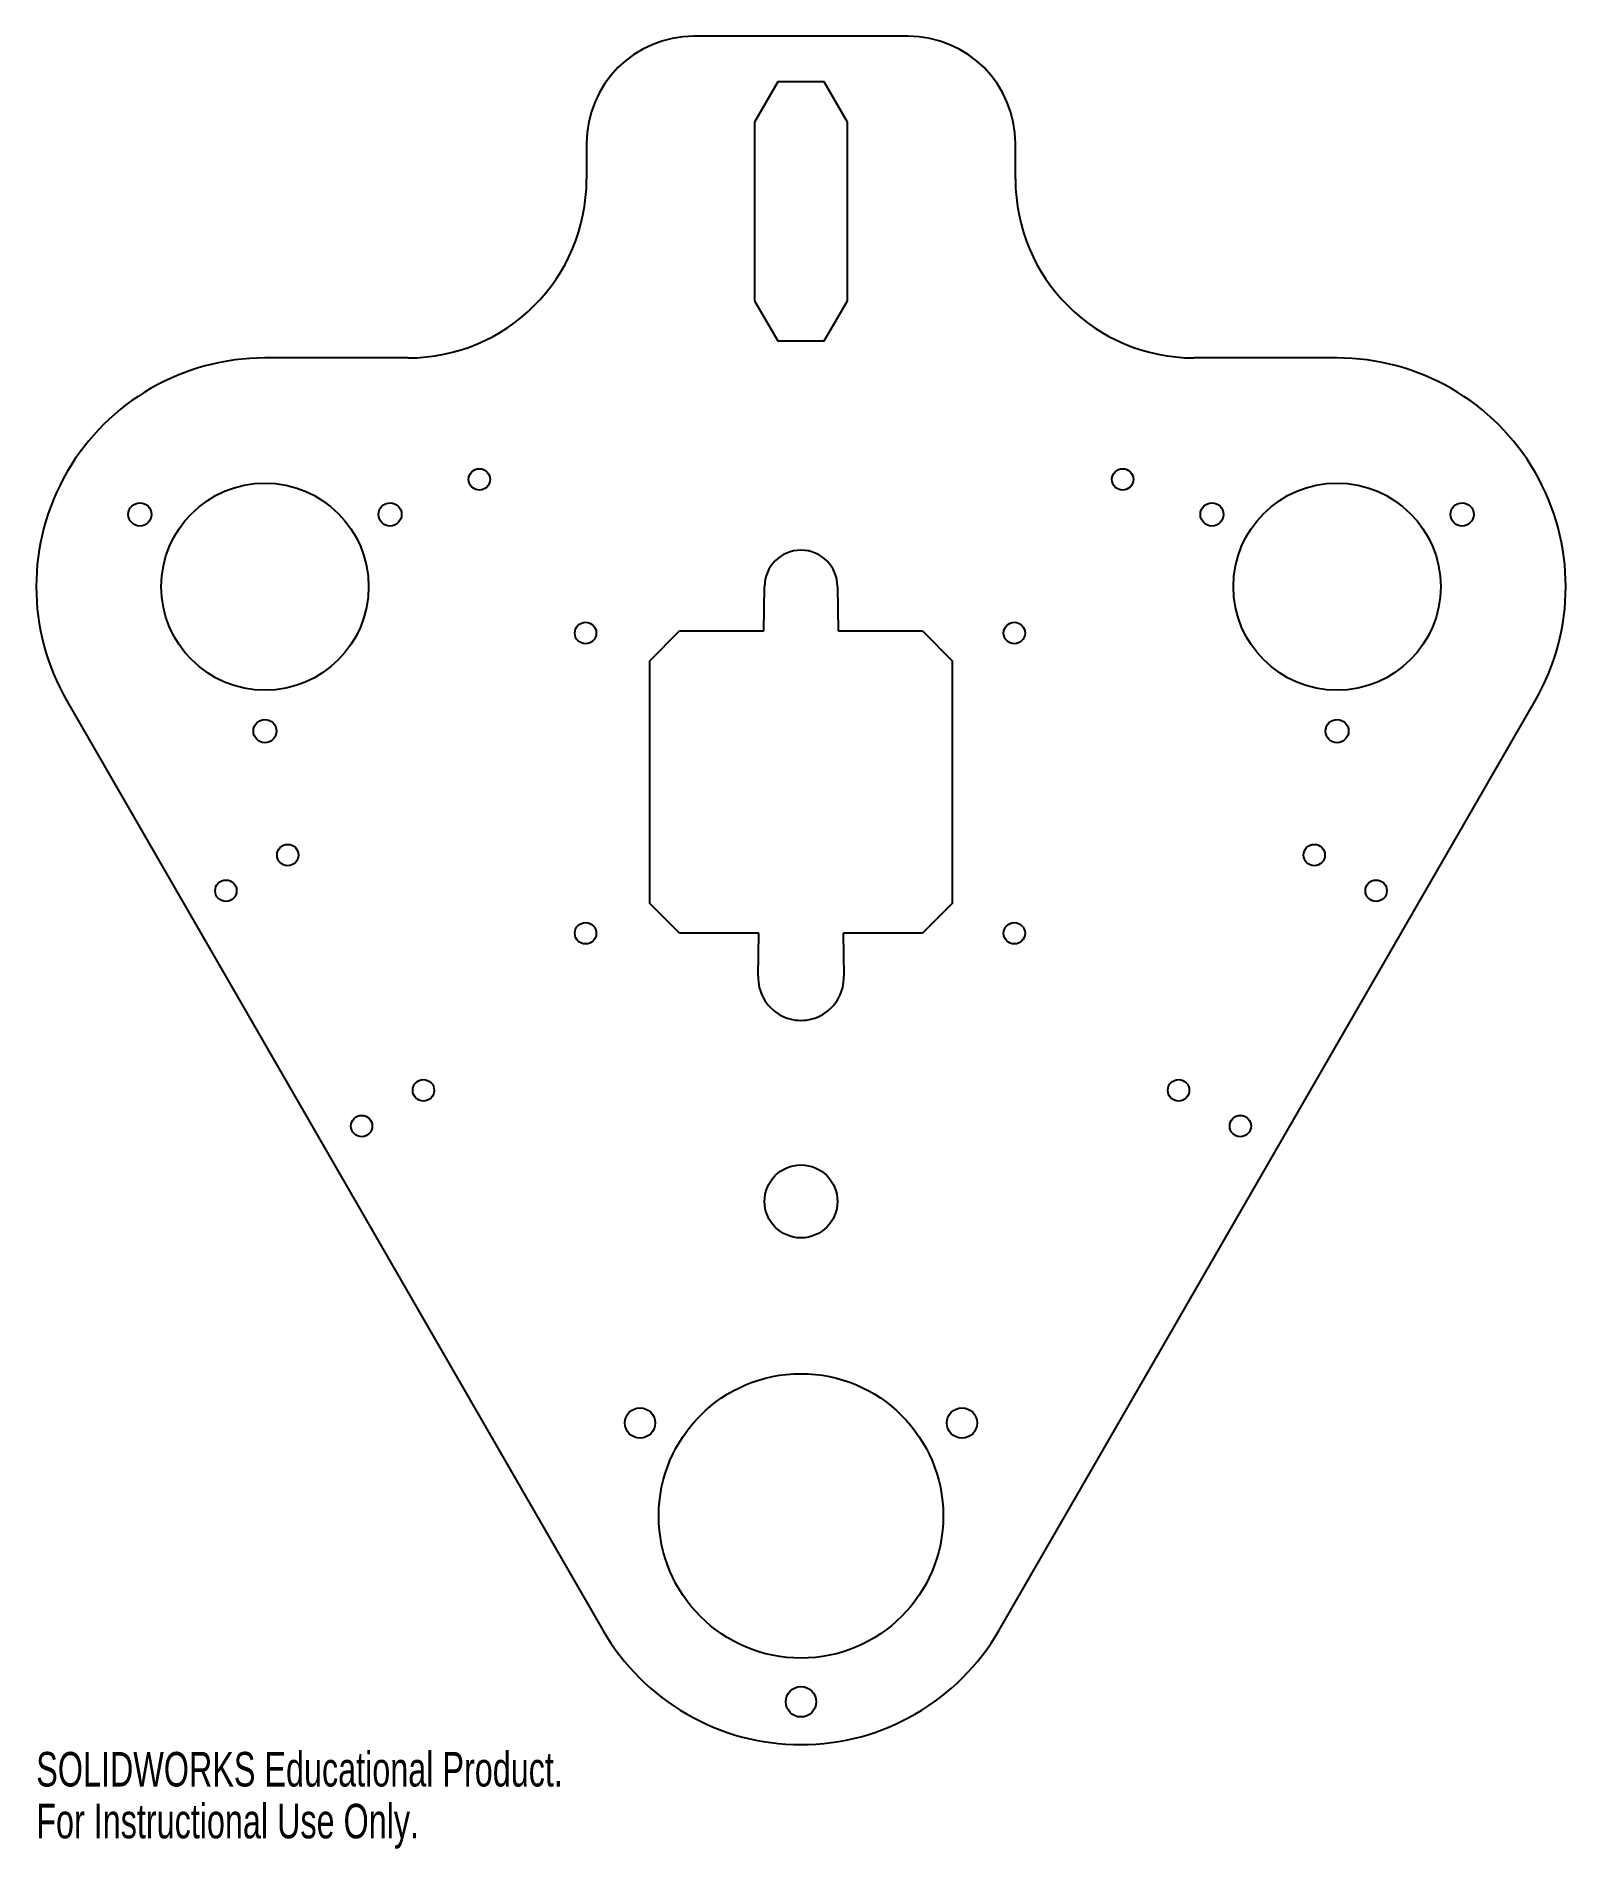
# Model space of a CAD drawing. Header units: millimetres. Extents: x -107 to 107, y -79 to 175.
import ezdxf

# ---------------------------------------------------------------- set-up
doc = ezdxf.new("R2010")
doc.units = ezdxf.units.MM
doc.styles.add('SLDTEXTSTYLE0', font='TXT', dxfattribs={"width": 0.7})

msp = doc.modelspace()

# ---------------------------------------------------------------- linework, layer by layer
at = {"color": 7, "linetype": 'Continuous', "lineweight": 25}
for p, q in [((15, 175), (-15, 175)), ((-3.25, 168.63), (-6.5, 163)), ((3.25, 168.63), (-3.25, 168.63)), ((6.5, 163), (3.25, 168.63)), ((-6.5, 163), (-6.5, 138)), ((6.5, 138), (6.5, 163)), ((-30, 160), (-30, 155)), ((30, 155), (30, 160)), ((-6.5, 138), (-3.25, 132.37)), ((3.25, 132.37), (6.5, 138)), ((-3.25, 132.37), (3.25, 132.37)), ((-55, 130), (-75, 130)), ((75, 130), (55, 130)), ((-5.2, 91.81), (-5.1, 98)), ((5.1, 98), (5.2, 91.81)), ((-21.15, 87.64), (-16.98, 91.81)), ((-16.98, 91.81), (-5.2, 91.81)), ((5.2, 91.81), (16.98, 91.81)), ((16.98, 91.81), (21.15, 87.64)), ((-21.15, 53.68), (-21.15, 87.64)), ((21.15, 87.64), (21.15, 53.68)), ((-102.72, 82.01), (-27.72, -47.99)), ((27.72, -47.99), (102.72, 82.01)), ((-16.98, 49.51), (-21.15, 53.68)), ((21.15, 53.68), (16.98, 49.51)), ((-5.9, 49.51), (-16.98, 49.51)), ((-6, 43.52), (-5.9, 49.51)), ((5.9, 49.51), (6, 43.52)), ((16.98, 49.51), (5.9, 49.51))]:
    msp.add_line(p, q, dxfattribs=at)
for centre, radius in [((-45, 113), 1.5), ((45, 113), 1.5), ((-75, 98), 14.5), ((75, 98), 14.5), ((-92.5, 108.1), 1.62), ((-57.5, 108.1), 1.62), ((57.5, 108.1), 1.62), ((92.5, 108.1), 1.62), ((-30.15, 91.51), 1.5), ((29.85, 91.51), 1.5), ((-75, 77.79), 1.62), ((75, 77.79), 1.62), ((-71.81, 60.45), 1.5), ((71.81, 60.45), 1.5), ((-80.47, 55.46), 1.5), ((80.47, 55.46), 1.5), ((-30.15, 49.51), 1.5), ((29.85, 49.51), 1.5), ((-52.82, 27.54), 1.5), ((52.82, 27.54), 1.5), ((-61.48, 22.54), 1.5), ((61.48, 22.54), 1.5), ((0, 12), 5.1), ((0, -32), 19.9), ((-22.52, -19), 2.12), ((22.52, -19), 2.12), ((0, -58), 2.13)]:
    msp.add_circle(centre, radius, dxfattribs=at)
for centre, radius, start, end in [((-15, 160), 15, 90, 180), ((15, 160), 15, 0, 90), ((-55, 155), 25, 270, 0), ((55, 155), 25, 180, 270), ((-75, 98), 32, 90, 209.9816), ((75, 98), 32, 330.0184, 90), ((0, 98), 5.1, 0, 180), ((0, 43.32), 6, 178.1141, 1.8859), ((0, -32), 32, 209.9816, 330.0184)]:
    msp.add_arc(centre, radius, start, end, dxfattribs=at)

# ---------------------------------------------------------------- texts
at = {"color": 7, "linetype": 'Continuous', "char_height": 4.8336, "attachment_point": 1, "style": 'SLDTEXTSTYLE0'}
for s, insert in [('SOLIDWORKS Educational Product.', (-107, -65.02)), ('For Instructional Use Only.', (-107, -72.27))]:
    msp.add_mtext(s, dxfattribs=dict(at, insert=insert))

doc.saveas('drawing.dxf')
